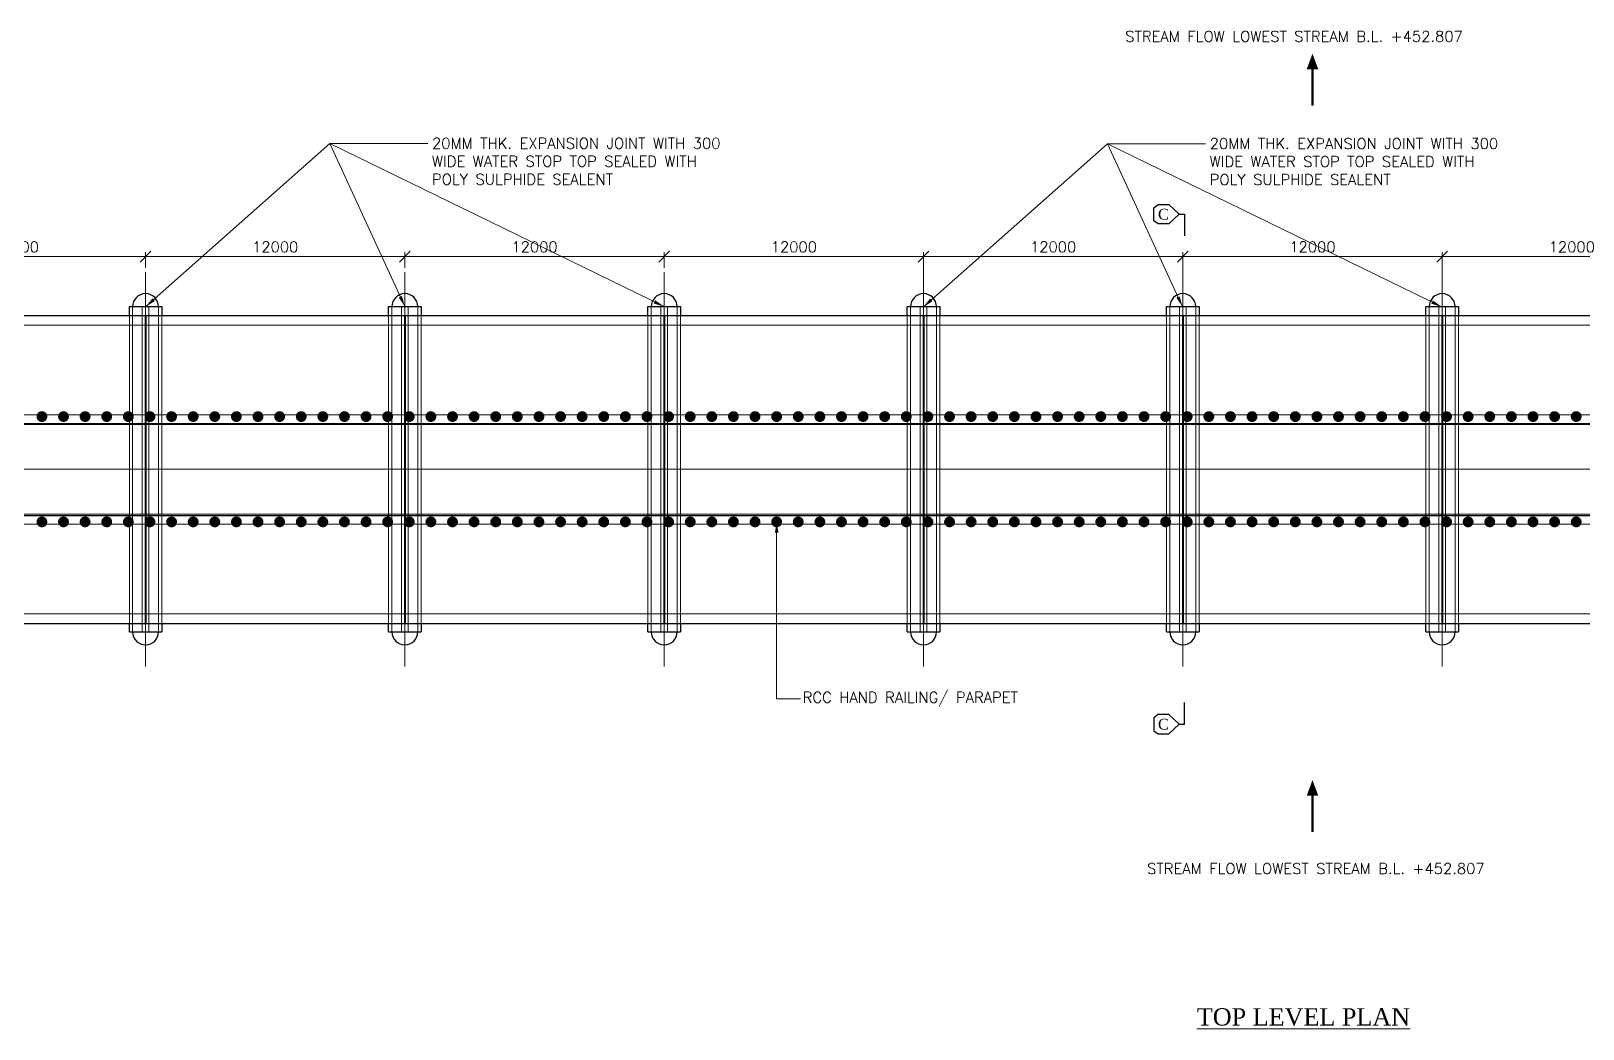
# Model space of a CAD drawing. Header units: millimetres. Extents: x -905235 to 365236, y -24492 to 346419.
# Drawn here: x 47111 to 118926, y 46819 to 93001 of the extents above; entities that cross this region are included whole.
import ezdxf
from ezdxf.enums import TextEntityAlignment as Align

# ---------------------------------------------------------------- set-up
doc = ezdxf.new("R2010")
doc.units = ezdxf.units.MM
doc.header["$LTSCALE"] = 9
doc.linetypes.add('CENTER2', pattern=[1.125, 0.75, -0.125, 0.125, -0.125])
doc.linetypes.add('HIDDEN', pattern=[0.375, 0.25, -0.125])
for name, color, linetype, lineweight in [('CENTER', 8, 'CENTER2', 9), ('R_DASHED', 183, 'HIDDEN', 9), ('R_DIMENSION', 8, 'Continuous', 15), ('R_TEXT G', 7, 'Continuous', 18), ('R_TEXT S', 6, 'Continuous', 18), ('SEC MARK', 1, 'Continuous', 25)]:
    doc.layers.add(name, color=color, linetype=linetype, lineweight=lineweight)
doc.styles.add('ROMANS', font='romans.shx')
doc.styles.add('TIMES NR', font='times.ttf')
doc.dimstyles.new('DIM-200', dxfattribs={"dimscale": 200, "dimtxt": 2.5, "dimasz": 2.5, "dimexe": 1, "dimexo": 1, "dimgap": 1, "dimtad": 1, "dimdec": 0, "dimzin": 0, "dimdsep": 46, "dimtxsty": 'ROMANS', "dimblk": 'OBLIQUE', "dimcen": 1, "dimclrd": 256, "dimclre": 256, "dimclrt": 7, "dimadec": 0, "dimazin": 0, "dimtfac": 1, "dimtdec": 0, "dimtofl": 0, "dimtmove": 0, "dimatfit": 3, "dimfxl": 1, "dimtolj": 1, "dimtzin": 0, "dimlwd": 9, "dimlwe": 9, "dimarcsym": 0})
doc.dimstyles.new('DIM-200$0', dxfattribs={"dimscale": 200, "dimtxt": 2.5, "dimasz": 2.5, "dimexe": 1, "dimexo": 1, "dimgap": 1, "dimtad": 1, "dimdec": 0, "dimzin": 0, "dimdsep": 46, "dimtxsty": 'ROMANS', "dimblk": 'OBLIQUE', "dimcen": 1, "dimclrd": 256, "dimclre": 256, "dimclrt": 7, "dimadec": 0, "dimazin": 0, "dimtfac": 1, "dimtdec": 0, "dimtofl": 0, "dimtmove": 0, "dimatfit": 3, "dimfxl": 1, "dimtolj": 1, "dimtzin": 0, "dimlwd": 9, "dimlwe": 9, "dimarcsym": 0})

# ---------------------------------------------------------------- blocks, each defined once
blk = doc.blocks.new('_Oblique')
at = {"color": 0, "linetype": 'ByBlock', "lineweight": -2}
blk.add_line((-0.5, -0.5), (0.5, 0.5), dxfattribs=at)
blk = doc.blocks.new('*D111')
at = {"layer": 'Defpoints', "color": 0}
for p in [(100410, 82562), (88410, 81435), (100410, 81426)]:
    blk.add_point(p, dxfattribs=at)
at = {"layer": 'R_DIMENSION', "lineweight": 9}
for p, q in [((88410, 81635), (88410, 82762)), ((100410, 81626), (100410, 82762)), ((88410, 82562), (100410, 82562))]:
    blk.add_line(p, q, dxfattribs=at)
at = {"layer": 'R_DIMENSION', "lineweight": 9, "xscale": 500, "yscale": 500, "zscale": 500, "rotation": 180}
blk.add_blockref('_Oblique', (88410, 82562), dxfattribs=at)
at = {"layer": 'R_DIMENSION', "lineweight": 9, "xscale": 500, "yscale": 500, "zscale": 500}
blk.add_blockref('_Oblique', (100410, 82562), dxfattribs=at)
at = {"layer": 'R_DIMENSION', "color": 7, "insert": (94410, 83012), "char_height": 500, "attachment_point": 5, "style": 'ROMANS'}
blk.add_mtext('\\A1;12000', dxfattribs=at)
blk = doc.blocks.new('*D112')
at = {"layer": 'Defpoints', "color": 0}
for p in [(112410, 82562), (100410, 81426), (112410, 81319)]:
    blk.add_point(p, dxfattribs=at)
at = {"layer": 'R_DIMENSION', "lineweight": 9}
for p, q in [((100410, 81626), (100410, 82762)), ((112410, 81519), (112410, 82762)), ((100410, 82562), (112410, 82562))]:
    blk.add_line(p, q, dxfattribs=at)
at = {"layer": 'R_DIMENSION', "lineweight": 9, "xscale": 500, "yscale": 500, "zscale": 500, "rotation": 180}
blk.add_blockref('_Oblique', (100410, 82562), dxfattribs=at)
at = {"layer": 'R_DIMENSION', "lineweight": 9, "xscale": 500, "yscale": 500, "zscale": 500}
blk.add_blockref('_Oblique', (112410, 82562), dxfattribs=at)
at = {"layer": 'R_DIMENSION', "color": 7, "insert": (106410, 83012), "char_height": 500, "attachment_point": 5, "style": 'ROMANS'}
blk.add_mtext('\\A1;12000', dxfattribs=at)
blk = doc.blocks.new('*D113')
at = {"layer": 'Defpoints', "color": 0}
for p in [(124410, 82562), (112410, 81319), (124410, 81508)]:
    blk.add_point(p, dxfattribs=at)
at = {"layer": 'R_DIMENSION', "lineweight": 9}
for p, q in [((112410, 81519), (112410, 82762)), ((124410, 81708), (124410, 82762)), ((112410, 82562), (124410, 82562))]:
    blk.add_line(p, q, dxfattribs=at)
at = {"layer": 'R_DIMENSION', "lineweight": 9, "xscale": 500, "yscale": 500, "zscale": 500, "rotation": 180}
blk.add_blockref('_Oblique', (112410, 82562), dxfattribs=at)
at = {"layer": 'R_DIMENSION', "lineweight": 9, "xscale": 500, "yscale": 500, "zscale": 500}
blk.add_blockref('_Oblique', (124410, 82562), dxfattribs=at)
at = {"layer": 'R_DIMENSION', "color": 7, "insert": (118410, 83012), "char_height": 500, "attachment_point": 5, "style": 'ROMANS'}
blk.add_mtext('\\A1;12000', dxfattribs=at)
blk = doc.blocks.new('*D162')
at = {"layer": 'Defpoints', "color": 0}
for p in [(76410, 82562), (76410, 81848), (88410, 81435)]:
    blk.add_point(p, dxfattribs=at)
at = {"layer": 'R_DIMENSION', "lineweight": 9}
for p, q in [((76410, 82048), (76410, 82762)), ((88410, 81635), (88410, 82762)), ((88410, 82562), (76410, 82562))]:
    blk.add_line(p, q, dxfattribs=at)
at = {"layer": 'R_DIMENSION', "lineweight": 9, "xscale": 500, "yscale": 500, "zscale": 500, "rotation": 180}
blk.add_blockref('_Oblique', (76410, 82562), dxfattribs=at)
at = {"layer": 'R_DIMENSION', "lineweight": 9, "xscale": 500, "yscale": 500, "zscale": 500}
blk.add_blockref('_Oblique', (88410, 82562), dxfattribs=at)
at = {"layer": 'R_DIMENSION', "color": 7, "insert": (82410, 83012), "char_height": 500, "attachment_point": 5, "style": 'ROMANS'}
blk.add_mtext('\\A1;12000', dxfattribs=at)
blk = doc.blocks.new('*D163')
at = {"layer": 'Defpoints', "color": 0}
for p in [(64410, 82562), (64410, 81848), (76410, 81848)]:
    blk.add_point(p, dxfattribs=at)
at = {"layer": 'R_DIMENSION', "lineweight": 9}
for p, q in [((64410, 82048), (64410, 82762)), ((76410, 82048), (76410, 82762)), ((76410, 82562), (64410, 82562))]:
    blk.add_line(p, q, dxfattribs=at)
at = {"layer": 'R_DIMENSION', "lineweight": 9, "xscale": 500, "yscale": 500, "zscale": 500, "rotation": 180}
blk.add_blockref('_Oblique', (64410, 82562), dxfattribs=at)
at = {"layer": 'R_DIMENSION', "lineweight": 9, "xscale": 500, "yscale": 500, "zscale": 500}
blk.add_blockref('_Oblique', (76410, 82562), dxfattribs=at)
at = {"layer": 'R_DIMENSION', "color": 7, "insert": (70410, 83012), "char_height": 500, "attachment_point": 5, "style": 'ROMANS'}
blk.add_mtext('\\A1;12000', dxfattribs=at)
blk = doc.blocks.new('*D164')
at = {"layer": 'Defpoints', "color": 0}
for p in [(52410, 82562), (52410, 81848), (64410, 81848)]:
    blk.add_point(p, dxfattribs=at)
at = {"layer": 'R_DIMENSION', "lineweight": 9}
for p, q in [((52410, 82048), (52410, 82762)), ((64410, 82048), (64410, 82762)), ((64410, 82562), (52410, 82562))]:
    blk.add_line(p, q, dxfattribs=at)
at = {"layer": 'R_DIMENSION', "lineweight": 9, "xscale": 500, "yscale": 500, "zscale": 500, "rotation": 180}
blk.add_blockref('_Oblique', (52410, 82562), dxfattribs=at)
at = {"layer": 'R_DIMENSION', "lineweight": 9, "xscale": 500, "yscale": 500, "zscale": 500}
blk.add_blockref('_Oblique', (64410, 82562), dxfattribs=at)
at = {"layer": 'R_DIMENSION', "color": 7, "insert": (58410, 83012), "char_height": 500, "attachment_point": 5, "style": 'ROMANS'}
blk.add_mtext('\\A1;12000', dxfattribs=at)
blk = doc.blocks.new('*D165')
at = {"layer": 'Defpoints', "color": 0}
for p in [(40410, 82562), (40410, 81848), (52410, 81848)]:
    blk.add_point(p, dxfattribs=at)
at = {"layer": 'R_DIMENSION', "lineweight": 9}
for p, q in [((40410, 82048), (40410, 82762)), ((52410, 82048), (52410, 82762)), ((52410, 82562), (40410, 82562))]:
    blk.add_line(p, q, dxfattribs=at)
at = {"layer": 'R_DIMENSION', "lineweight": 9, "xscale": 500, "yscale": 500, "zscale": 500, "rotation": 180}
blk.add_blockref('_Oblique', (40410, 82562), dxfattribs=at)
at = {"layer": 'R_DIMENSION', "lineweight": 9, "xscale": 500, "yscale": 500, "zscale": 500}
blk.add_blockref('_Oblique', (52410, 82562), dxfattribs=at)
at = {"layer": 'R_DIMENSION', "color": 7, "insert": (46410, 83012), "char_height": 500, "attachment_point": 5, "style": 'ROMANS'}
blk.add_mtext('\\A1;12000', dxfattribs=at)

msp = doc.modelspace()

# ---------------------------------------------------------------- linework, layer by layer
for p, q in [((4400.1, 79836.4), (208400.1, 79836.4)), ((51660.1, 79836.4), (51660.1, 80247.7)), ((51660.1, 80247.7), (53160.1, 80247.7)), ((52400.1, 79836.4), (52400.1, 65586.4)), ((52420.1, 79836.4), (52420.1, 65586.4)), ((53160.1, 80247.7), (53160.1, 79836.4)), ((63660.1, 79836.4), (63660.1, 80247.7)), ((63660.1, 80247.7), (65160.1, 80247.7)), ((64400.1, 79836.4), (64400.1, 65586.4)), ((64420.1, 79836.4), (64420.1, 65586.4)), ((65160.1, 80247.7), (65160.1, 79836.4)), ((75660.1, 79836.4), (75660.1, 80247.7)), ((75660.1, 80247.7), (77160.1, 80247.7)), ((76400.1, 79836.4), (76400.1, 65586.4)), ((76420.1, 79836.4), (76420.1, 65586.4)), ((77160.1, 80247.7), (77160.1, 79836.4)), ((87660.1, 80247.7), (89160.1, 80247.7)), ((87660.1, 79836.4), (87660.1, 80247.7)), ((88400.1, 79836.4), (88400.1, 65586.4)), ((88420.1, 79836.4), (88420.1, 65586.4)), ((89160.1, 80247.7), (89160.1, 79836.4)), ((99660.1, 80247.7), (101160.1, 80247.7)), ((99660.1, 79836.4), (99660.1, 80247.7)), ((100400.1, 79836.4), (100400.1, 65586.4)), ((100420.1, 79836.4), (100420.1, 65586.4)), ((101160.1, 80247.7), (101160.1, 79836.4)), ((111660.1, 80247.7), (113160.1, 80247.7)), ((111660.1, 79836.4), (111660.1, 80247.7)), ((112400.1, 79836.4), (112400.1, 65586.4)), ((112420.1, 79836.4), (112420.1, 65586.4)), ((113160.1, 80247.7), (113160.1, 79836.4)), ((4420.1, 74836.4), (208400.1, 74836.4)), ((4420.1, 70586.4), (208400.1, 70586.4)), ((4400.1, 65586.4), (208400.1, 65586.4)), ((51660.1, 65197.7), (51660.1, 65586.4)), ((53160.1, 65586.4), (53160.1, 65197.7)), ((63660.1, 65197.7), (63660.1, 65586.4)), ((65160.1, 65586.4), (65160.1, 65197.7)), ((75660.1, 65197.7), (75660.1, 65586.4)), ((77160.1, 65586.4), (77160.1, 65197.7)), ((87660.1, 65197.7), (87660.1, 65586.4)), ((89160.1, 65586.4), (89160.1, 65197.7)), ((99660.1, 65197.7), (99660.1, 65586.4)), ((101160.1, 65586.4), (101160.1, 65197.7)), ((111660.1, 65197.7), (111660.1, 65586.4)), ((113160.1, 65586.4), (113160.1, 65197.7)), ((51660.1, 65197.7), (53160.1, 65197.7)), ((63660.1, 65197.7), (65160.1, 65197.7)), ((75660.1, 65197.7), (77160.1, 65197.7)), ((87660.1, 65197.7), (89160.1, 65197.7)), ((99660.1, 65197.7), (101160.1, 65197.7)), ((111660.1, 65197.7), (113160.1, 65197.7))]:
    msp.add_line(p, q)
at = {"const_width": 100}
for points in [[(106410.1, 91233.8), (106410.1, 89552.9)], [(106410.1, 57617.5), (106410.1, 55936.6)]]:
    msp.add_lwpolyline(points, dxfattribs=at)
at = {"const_width": 250}
for points in [[(47614.2, 75284.2, 1), (47614.2, 75034.2, 1)], [(48614.2, 75284.2, 1), (48614.2, 75034.2, 1)], [(49614.2, 75284.2, 1), (49614.2, 75034.2, 1)], [(50614.2, 75284.2, 1), (50614.2, 75034.2, 1)], [(51614.2, 75284.2, 1), (51614.2, 75034.2, 1)], [(52614.2, 75284.2, 1), (52614.2, 75034.2, 1)], [(53614.2, 75284.2, 1), (53614.2, 75034.2, 1)], [(54614.2, 75284.2, 1), (54614.2, 75034.2, 1)], [(55614.2, 75284.2, 1), (55614.2, 75034.2, 1)], [(56614.2, 75284.2, 1), (56614.2, 75034.2, 1)], [(57614.2, 75284.2, 1), (57614.2, 75034.2, 1)], [(58614.2, 75284.2, 1), (58614.2, 75034.2, 1)], [(59614.2, 75284.2, 1), (59614.2, 75034.2, 1)], [(60614.2, 75284.2, 1), (60614.2, 75034.2, 1)], [(61614.2, 75284.2, 1), (61614.2, 75034.2, 1)], [(62614.2, 75284.2, 1), (62614.2, 75034.2, 1)], [(63614.2, 75284.2, 1), (63614.2, 75034.2, 1)], [(64614.2, 75284.2, 1), (64614.2, 75034.2, 1)], [(65614.2, 75284.2, 1), (65614.2, 75034.2, 1)], [(66614.2, 75284.2, 1), (66614.2, 75034.2, 1)], [(67614.2, 75284.2, 1), (67614.2, 75034.2, 1)], [(68614.2, 75284.2, 1), (68614.2, 75034.2, 1)], [(69614.2, 75284.2, 1), (69614.2, 75034.2, 1)], [(70614.2, 75284.2, 1), (70614.2, 75034.2, 1)], [(71614.2, 75284.2, 1), (71614.2, 75034.2, 1)], [(72614.2, 75284.2, 1), (72614.2, 75034.2, 1)], [(73614.2, 75284.2, 1), (73614.2, 75034.2, 1)], [(74614.2, 75284.2, 1), (74614.2, 75034.2, 1)], [(75614.2, 75284.2, 1), (75614.2, 75034.2, 1)], [(76614.2, 75284.2, 1), (76614.2, 75034.2, 1)], [(77614.2, 75284.2, 1), (77614.2, 75034.2, 1)], [(78614.2, 75284.2, 1), (78614.2, 75034.2, 1)], [(79614.2, 75284.2, 1), (79614.2, 75034.2, 1)], [(80614.2, 75284.2, 1), (80614.2, 75034.2, 1)], [(81614.2, 75284.2, 1), (81614.2, 75034.2, 1)], [(82614.2, 75284.2, 1), (82614.2, 75034.2, 1)], [(83614.2, 75284.2, 1), (83614.2, 75034.2, 1)], [(84614.2, 75284.2, 1), (84614.2, 75034.2, 1)], [(85614.2, 75284.2, 1), (85614.2, 75034.2, 1)], [(86614.2, 75284.2, 1), (86614.2, 75034.2, 1)], [(87614.2, 75284.2, 1), (87614.2, 75034.2, 1)], [(88614.2, 75284.2, 1), (88614.2, 75034.2, 1)], [(89614.2, 75284.2, 1), (89614.2, 75034.2, 1)], [(90614.2, 75284.2, 1), (90614.2, 75034.2, 1)], [(91614.2, 75284.2, 1), (91614.2, 75034.2, 1)], [(92614.2, 75284.2, 1), (92614.2, 75034.2, 1)], [(93614.2, 75284.2, 1), (93614.2, 75034.2, 1)], [(94614.2, 75284.2, 1), (94614.2, 75034.2, 1)], [(95614.2, 75284.2, 1), (95614.2, 75034.2, 1)], [(96614.2, 75284.2, 1), (96614.2, 75034.2, 1)], [(97614.2, 75284.2, 1), (97614.2, 75034.2, 1)], [(98614.2, 75284.2, 1), (98614.2, 75034.2, 1)], [(99614.2, 75284.2, 1), (99614.2, 75034.2, 1)], [(100614.2, 75284.2, 1), (100614.2, 75034.2, 1)], [(101614.2, 75284.2, 1), (101614.2, 75034.2, 1)], [(102614.2, 75284.2, 1), (102614.2, 75034.2, 1)], [(103614.2, 75284.2, 1), (103614.2, 75034.2, 1)], [(104614.2, 75284.2, 1), (104614.2, 75034.2, 1)], [(105614.2, 75284.2, 1), (105614.2, 75034.2, 1)], [(106614.2, 75284.2, 1), (106614.2, 75034.2, 1)], [(107614.2, 75284.2, 1), (107614.2, 75034.2, 1)], [(108614.2, 75284.2, 1), (108614.2, 75034.2, 1)], [(109614.2, 75284.2, 1), (109614.2, 75034.2, 1)], [(110614.2, 75284.2, 1), (110614.2, 75034.2, 1)], [(111614.2, 75284.2, 1), (111614.2, 75034.2, 1)], [(112614.2, 75284.2, 1), (112614.2, 75034.2, 1)], [(113614.2, 75284.2, 1), (113614.2, 75034.2, 1)], [(114614.2, 75284.2, 1), (114614.2, 75034.2, 1)], [(115614.2, 75284.2, 1), (115614.2, 75034.2, 1)], [(116614.2, 75284.2, 1), (116614.2, 75034.2, 1)], [(117614.2, 75284.2, 1), (117614.2, 75034.2, 1)], [(118614.2, 75284.2, 1), (118614.2, 75034.2, 1)], [(47614.2, 70161.1, -1), (47614.2, 70411.1, -1)], [(48614.2, 70161.1, -1), (48614.2, 70411.1, -1)], [(49614.2, 70161.1, -1), (49614.2, 70411.1, -1)], [(50614.2, 70161.1, -1), (50614.2, 70411.1, -1)], [(51614.2, 70161.1, -1), (51614.2, 70411.1, -1)], [(52614.2, 70161.1, -1), (52614.2, 70411.1, -1)], [(53614.2, 70161.1, -1), (53614.2, 70411.1, -1)], [(54614.2, 70161.1, -1), (54614.2, 70411.1, -1)], [(55614.2, 70161.1, -1), (55614.2, 70411.1, -1)], [(56614.2, 70161.1, -1), (56614.2, 70411.1, -1)], [(57614.2, 70161.1, -1), (57614.2, 70411.1, -1)], [(58614.2, 70161.1, -1), (58614.2, 70411.1, -1)], [(59614.2, 70161.1, -1), (59614.2, 70411.1, -1)], [(60614.2, 70161.1, -1), (60614.2, 70411.1, -1)], [(61614.2, 70161.1, -1), (61614.2, 70411.1, -1)], [(62614.2, 70161.1, -1), (62614.2, 70411.1, -1)], [(63614.2, 70161.1, -1), (63614.2, 70411.1, -1)], [(64614.2, 70161.1, -1), (64614.2, 70411.1, -1)], [(65614.2, 70161.1, -1), (65614.2, 70411.1, -1)], [(66614.2, 70161.1, -1), (66614.2, 70411.1, -1)], [(67614.2, 70161.1, -1), (67614.2, 70411.1, -1)], [(68614.2, 70161.1, -1), (68614.2, 70411.1, -1)], [(69614.2, 70161.1, -1), (69614.2, 70411.1, -1)], [(70614.2, 70161.1, -1), (70614.2, 70411.1, -1)], [(71614.2, 70161.1, -1), (71614.2, 70411.1, -1)], [(72614.2, 70161.1, -1), (72614.2, 70411.1, -1)], [(73614.2, 70161.1, -1), (73614.2, 70411.1, -1)], [(74614.2, 70161.1, -1), (74614.2, 70411.1, -1)], [(75614.2, 70161.1, -1), (75614.2, 70411.1, -1)], [(76614.2, 70161.1, -1), (76614.2, 70411.1, -1)], [(77614.2, 70161.1, -1), (77614.2, 70411.1, -1)], [(78614.2, 70161.1, -1), (78614.2, 70411.1, -1)], [(79614.2, 70161.1, -1), (79614.2, 70411.1, -1)], [(80614.2, 70161.1, -1), (80614.2, 70411.1, -1)], [(81614.2, 70161.1, -1), (81614.2, 70411.1, -1)], [(82614.2, 70161.1, -1), (82614.2, 70411.1, -1)], [(83614.2, 70161.1, -1), (83614.2, 70411.1, -1)], [(84614.2, 70161.1, -1), (84614.2, 70411.1, -1)], [(85614.2, 70161.1, -1), (85614.2, 70411.1, -1)], [(86614.2, 70161.1, -1), (86614.2, 70411.1, -1)], [(87614.2, 70161.1, -1), (87614.2, 70411.1, -1)], [(88614.2, 70161.1, -1), (88614.2, 70411.1, -1)], [(89614.2, 70161.1, -1), (89614.2, 70411.1, -1)], [(90614.2, 70161.1, -1), (90614.2, 70411.1, -1)], [(91614.2, 70161.1, -1), (91614.2, 70411.1, -1)], [(92614.2, 70161.1, -1), (92614.2, 70411.1, -1)], [(93614.2, 70161.1, -1), (93614.2, 70411.1, -1)], [(94614.2, 70161.1, -1), (94614.2, 70411.1, -1)], [(95614.2, 70161.1, -1), (95614.2, 70411.1, -1)], [(96614.2, 70161.1, -1), (96614.2, 70411.1, -1)], [(97614.2, 70161.1, -1), (97614.2, 70411.1, -1)], [(98614.2, 70161.1, -1), (98614.2, 70411.1, -1)], [(99614.2, 70161.1, -1), (99614.2, 70411.1, -1)], [(100614.2, 70161.1, -1), (100614.2, 70411.1, -1)], [(101614.2, 70161.1, -1), (101614.2, 70411.1, -1)], [(102614.2, 70161.1, -1), (102614.2, 70411.1, -1)], [(103614.2, 70161.1, -1), (103614.2, 70411.1, -1)], [(104614.2, 70161.1, -1), (104614.2, 70411.1, -1)], [(105614.2, 70161.1, -1), (105614.2, 70411.1, -1)], [(106614.2, 70161.1, -1), (106614.2, 70411.1, -1)], [(107614.2, 70161.1, -1), (107614.2, 70411.1, -1)], [(108614.2, 70161.1, -1), (108614.2, 70411.1, -1)], [(109614.2, 70161.1, -1), (109614.2, 70411.1, -1)], [(110614.2, 70161.1, -1), (110614.2, 70411.1, -1)], [(111614.2, 70161.1, -1), (111614.2, 70411.1, -1)], [(112614.2, 70161.1, -1), (112614.2, 70411.1, -1)], [(113614.2, 70161.1, -1), (113614.2, 70411.1, -1)], [(114614.2, 70161.1, -1), (114614.2, 70411.1, -1)], [(115614.2, 70161.1, -1), (115614.2, 70411.1, -1)], [(116614.2, 70161.1, -1), (116614.2, 70411.1, -1)], [(117614.2, 70161.1, -1), (117614.2, 70411.1, -1)], [(118614.2, 70161.1, -1), (118614.2, 70411.1, -1)]]:
    msp.add_lwpolyline(points, format="xyb", close=True, dxfattribs=at)
for centre, start, end in [((52410.1, 80247.7), 0, 180), ((64410.1, 80247.7), 0, 180), ((76410.1, 80247.7), 0, 180), ((88410.1, 80247.7), 0, 180), ((100410.1, 80247.7), 0, 180), ((112410.1, 80247.7), 0, 180), ((52410.1, 65197.7), 180, 0), ((64410.1, 65197.7), 180, 0), ((76410.1, 65197.7), 180, 0), ((88410.1, 65197.7), 180, 0), ((100410.1, 65197.7), 180, 0), ((112410.1, 65197.7), 180, 0)]:
    msp.add_arc(centre, 600, start, end)
for points in [[(106143.4, 91233.8), (106410.1, 91953.8), (106676.8, 91233.8)], [(106143.4, 57617.5), (106410.1, 58337.5), (106676.8, 57617.5)]]:
    msp.add_solid(points)
at = {"layer": 'CENTER'}
for p, q in [((52410.1, 81847.7), (52410.1, 79836.4)), ((64410.1, 81847.7), (64410.1, 79836.4)), ((76410.1, 81847.7), (76410.1, 79836.4)), ((88410.1, 81847.7), (88410.1, 79836.4)), ((100410.1, 81847.7), (100410.1, 79836.4)), ((112410.1, 81847.7), (112410.1, 79836.4)), ((-30474.8, 72722.7), (243103.6, 72722.7)), ((52410.1, 65586.4), (52410.1, 63597.7)), ((64410.1, 65586.4), (64410.1, 63597.7)), ((76410.1, 65586.4), (76410.1, 63597.7)), ((88410.1, 65586.4), (88410.1, 63597.7)), ((100410.1, 65586.4), (100410.1, 63597.7)), ((112410.1, 65586.4), (112410.1, 63597.7))]:
    msp.add_line(p, q, dxfattribs=at)
at = {"layer": 'R_DASHED'}
for p, q in [((51660.1, 65586.4), (51660.1, 79836.4)), ((51810.1, 65197.7), (51810.1, 80247.7)), ((53010.1, 80247.7), (53010.1, 65197.7)), ((53160.1, 79836.4), (53160.1, 65586.4)), ((63660.1, 65586.4), (63660.1, 79836.4)), ((63810.1, 65197.7), (63810.1, 80247.7)), ((65010.1, 80247.7), (65010.1, 65197.7)), ((65160.1, 79836.4), (65160.1, 65586.4)), ((75660.1, 65586.4), (75660.1, 79836.4)), ((75810.1, 65197.7), (75810.1, 80247.7)), ((77010.1, 80247.7), (77010.1, 65197.7)), ((77160.1, 79836.4), (77160.1, 65586.4)), ((87660.1, 65586.4), (87660.1, 79836.4)), ((87810.1, 65197.7), (87810.1, 80247.7)), ((89010.1, 80247.7), (89010.1, 65197.7)), ((89160.1, 79836.4), (89160.1, 65586.4)), ((99660.1, 65586.4), (99660.1, 79836.4)), ((99810.1, 65197.7), (99810.1, 80247.7)), ((101010.1, 80247.7), (101010.1, 65197.7)), ((101160.1, 79836.4), (101160.1, 65586.4)), ((111660.1, 65586.4), (111660.1, 79836.4)), ((111810.1, 65197.7), (111810.1, 80247.7)), ((113010.1, 80247.7), (113010.1, 65197.7)), ((113160.1, 79836.4), (113160.1, 65586.4)), ((-7583.9, 79386.4), (220392.1, 79386.4)), ((-7583.9, 75236.4), (220392.1, 75236.4)), ((-7583.9, 74786.4), (220392.1, 74786.4)), ((-7583.9, 70636.4), (220392.1, 70636.4)), ((-7583.9, 70186.4), (220392.1, 70186.4)), ((-7583.9, 66036.4), (220392.1, 66036.4))]:
    msp.add_line(p, q, dxfattribs=at)
at = {"layer": 'R_DASHED', "color": 6, "linetype": 'HIDDEN', "lineweight": 20}
for points in [[(52260.1, 80236.4), (52560.1, 80236.4), (52560.1, 65186.4), (52260.1, 65186.4)], [(64260.1, 80236.4), (64560.1, 80236.4), (64560.1, 65186.4), (64260.1, 65186.4)], [(76260.1, 80236.4), (76560.1, 80236.4), (76560.1, 65186.4), (76260.1, 65186.4)], [(88260.1, 80236.4), (88560.1, 80236.4), (88560.1, 65186.4), (88260.1, 65186.4)], [(100260.1, 80236.4), (100560.1, 80236.4), (100560.1, 65186.4), (100260.1, 65186.4)], [(112260.1, 80236.4), (112560.1, 80236.4), (112560.1, 65186.4), (112260.1, 65186.4)]]:
    msp.add_lwpolyline(points, close=True, dxfattribs=at)
at = {"layer": 'SEC MARK'}
for points in [[(100238.4, 84522.9), (99763.4, 84072.9), (99263.4, 84072.9), (99063.4, 84222.9), (99063.4, 84822.9), (99263.4, 84972.9), (99763.4, 84972.9), (100238.4, 84522.9), (100483.7, 84522.9), (100483.7, 83522.9)], [(100238.4, 60922.5), (99763.4, 61372.5), (99263.4, 61372.5), (99063.4, 61222.5), (99063.4, 60622.5), (99263.4, 60472.5), (99763.4, 60472.5), (100238.4, 60922.5), (100483.7, 60922.5), (100483.7, 61922.5)]]:
    msp.add_lwpolyline(points, dxfattribs=at)

# ---------------------------------------------------------------- texts
at = {"layer": 'R_TEXT G'}
for s, height, style, p in [('STREAM FLOW LOWEST STREAM B.L. +452.807', 500, 'ROMANS', (97746.1, 92501.2)), ('RCC HAND RAILING/ PARAPET ', 500, 'ROMANS', (82819.6, 61914.2)), ('%%UTOP LEVEL PLAN', 800, 'TIMES NR', (101058.9, 46979.5))]:
    msp.add_text(s, height=height, dxfattribs=dict(at, style=style)).set_placement(p)
at = {"layer": 'R_TEXT G', "style": 'ROMANS'}
msp.add_text('STREAM FLOW LOWEST STREAM B.L. +452.807', height=500, dxfattribs=at).set_placement((106568.9, 53990.9), align=Align.CENTER)
at = {"layer": 'R_TEXT G', "char_height": 500, "width": 15197.134, "attachment_point": 1, "style": 'ROMANS'}
for insert in [(65664.9, 88054.9), (101652.2, 88043.6)]:
    msp.add_mtext('20MM THK. EXPANSION JOINT WITH 300 WIDE WATER STOP TOP SEALED WITH POLY SULPHIDE SEALENT', dxfattribs=dict(at, insert=insert))
at = {"layer": 'R_TEXT S', "style": 'TIMES NR'}
for p in [(99513.4, 84522.9), (99513.4, 60922.5)]:
    msp.add_text('C', height=500, dxfattribs=at).set_placement(p, align=Align.MIDDLE)

# ---------------------------------------------------------------- dimensions: what is measured, and where the dimension line sits
at = {"layer": 'R_DIMENSION'}
for base, p1, p2, dimstyle, picture, middle in [((40410.1, 82562), (52410.1, 81847.7), (40410.1, 81847.7), 'DIM-200$0', '*D165', (46410.1, 83012)), ((52410.1, 82562), (64410.1, 81847.7), (52410.1, 81847.7), 'DIM-200$0', '*D164', (58410.1, 83012)), ((64410.1, 82562), (76410.1, 81847.7), (64410.1, 81847.7), 'DIM-200$0', '*D163', (70410.1, 83012)), ((76410.1, 82562), (88410.1, 81434.5), (76410.1, 81847.7), 'DIM-200$0', '*D162', (82410.1, 83012)), ((100410.1, 82562), (88410.1, 81434.5), (100410.1, 81426), 'DIM-200', '*D111', (94410.1, 83012)), ((112410.1, 82562), (100410.1, 81426), (112410.1, 81318.6), 'DIM-200', '*D112', (106410.1, 83012)), ((124410.1, 82562), (112410.1, 81318.6), (124410.1, 81507.6), 'DIM-200', '*D113', (118410.1, 83012))]:
    dim = msp.add_linear_dim(base=base, p1=p1, p2=p2, dimstyle=dimstyle, dxfattribs=at)
    dim.commit()
    dim.dimension.update_dxf_attribs({"geometry": picture, "text_midpoint": middle})

# ---------------------------------------------------------------- leaders
for points in [[(52410.1, 80236.4), (60940, 87800), (65470, 87800)], [(64410.1, 80247.7), (60940, 87800), (65470, 87800)], [(76410.1, 80247.7), (60940, 87800), (65470, 87800)], [(88397.4, 80225.1), (96927.3, 87788.7), (101457.3, 87788.7)], [(100397.4, 80236.4), (96927.3, 87788.7), (101457.3, 87788.7)], [(112397.4, 80236.4), (96927.3, 87788.7), (101457.3, 87788.7)]]:
    msp.add_leader(points, dimstyle='DIM-200', override={"dimgap": 1, "dimtad": 0}, dxfattribs=at)
msp.add_leader([(81614.2, 70286.1), (81614.2, 62101.8), (82712.9, 62101.8)], dimstyle='DIM-200', dxfattribs=at)

doc.saveas('drawing.dxf')
